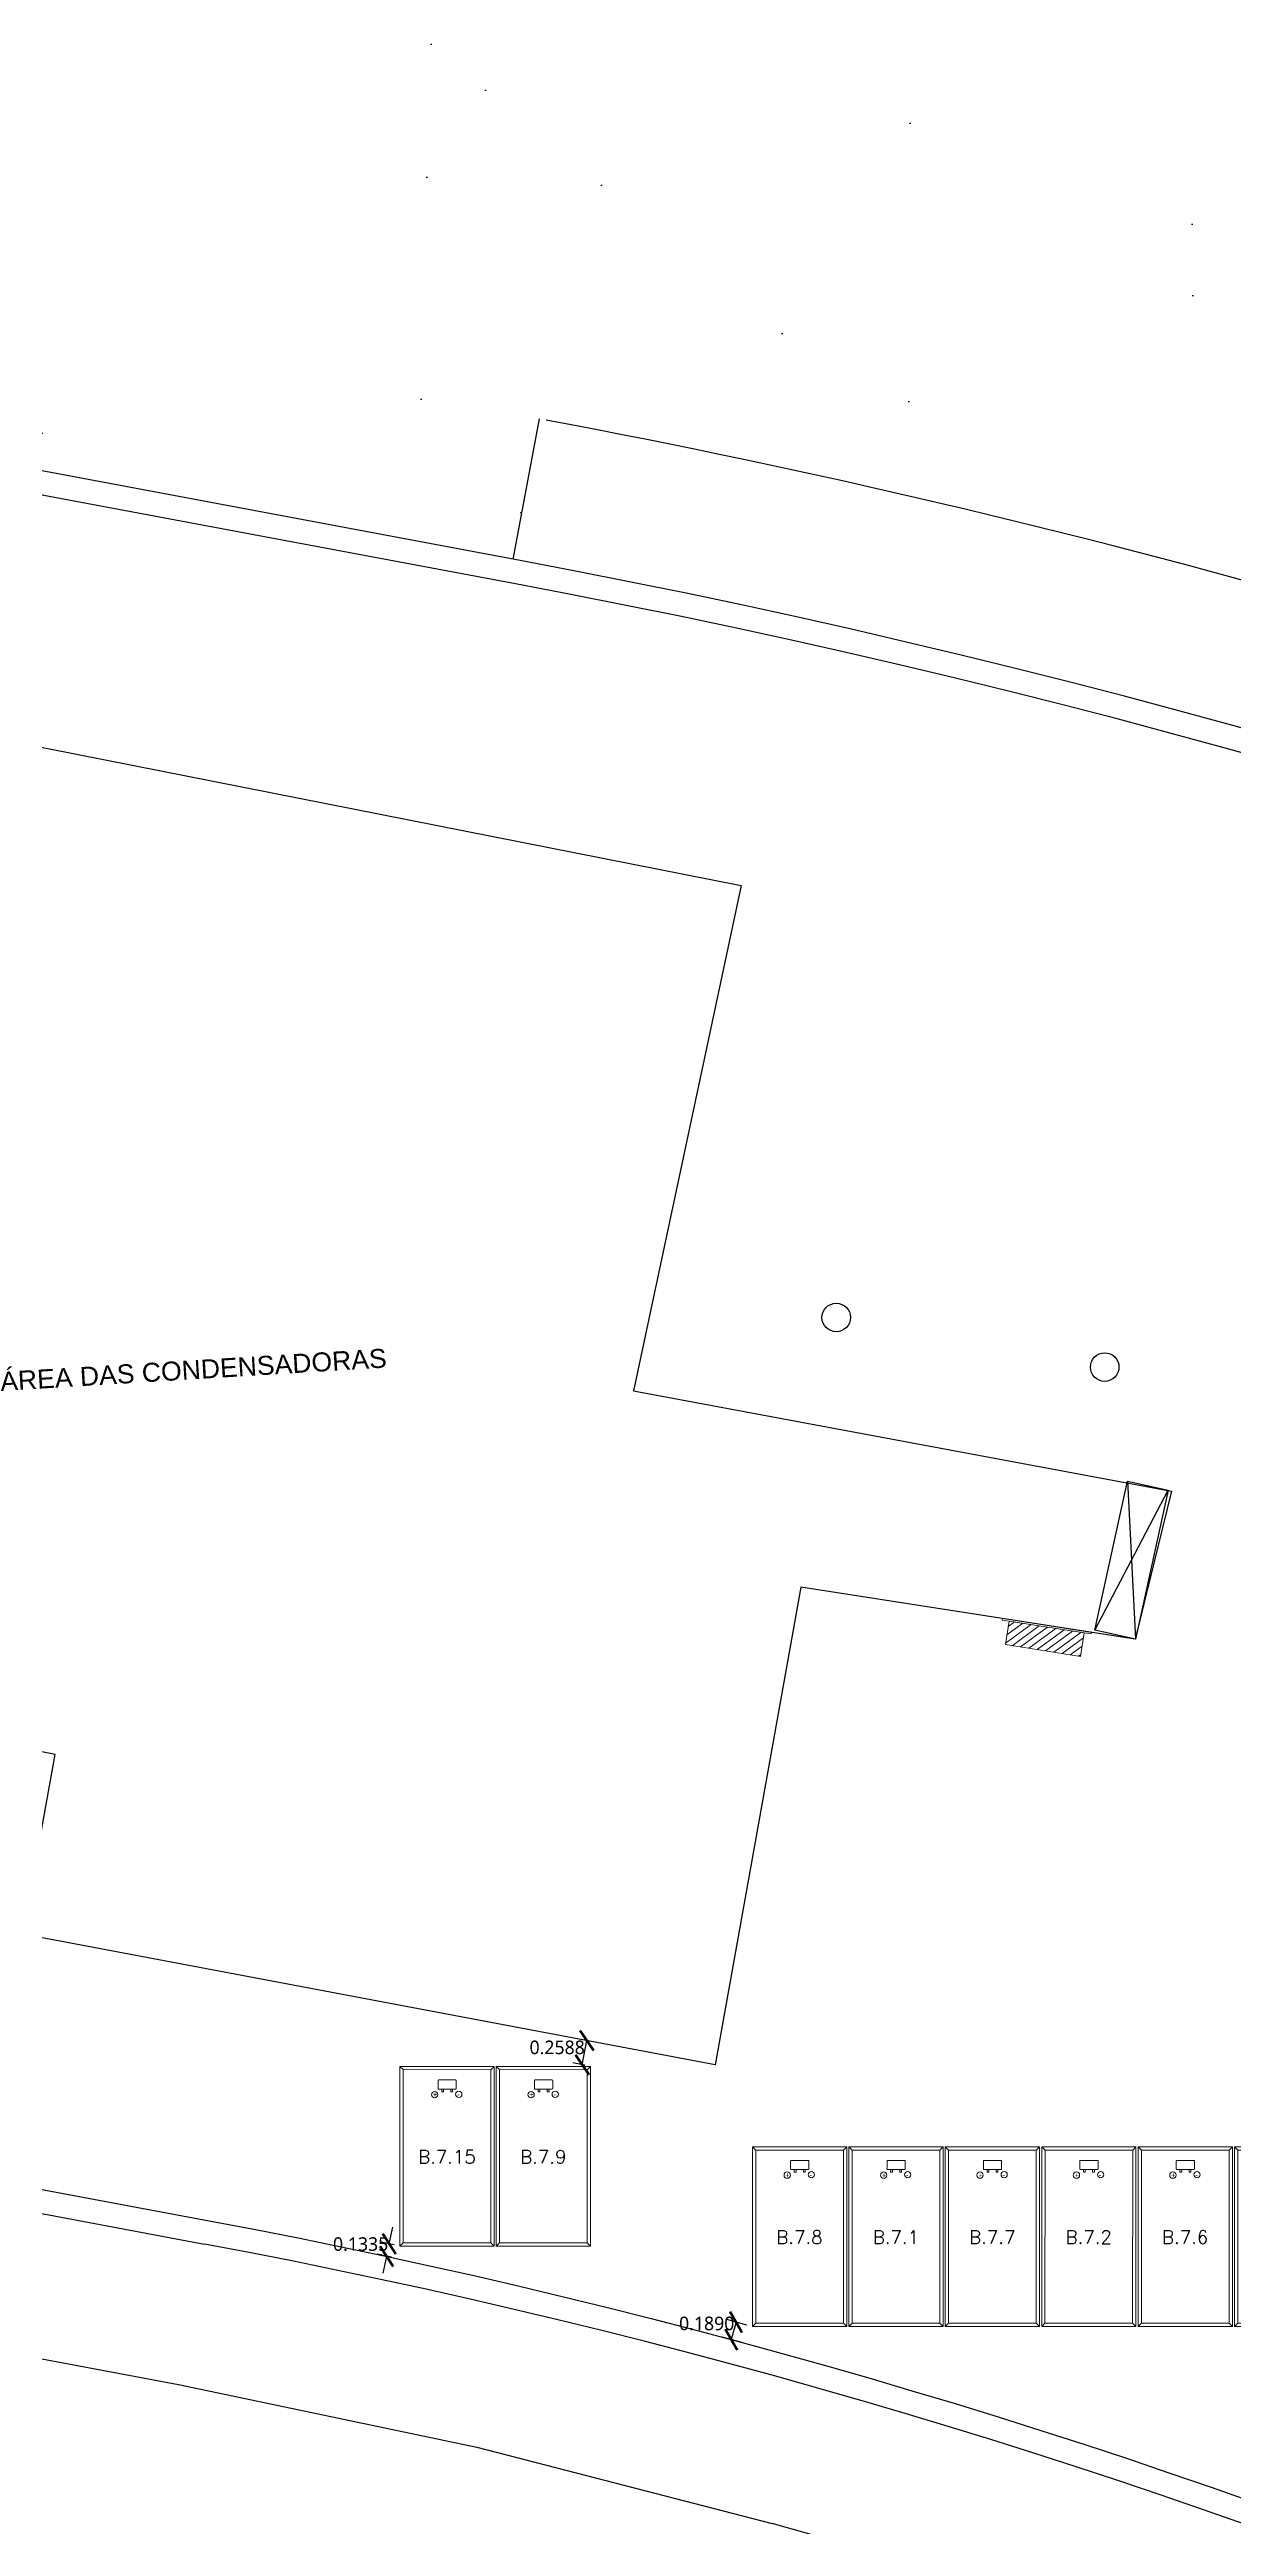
# Model space of a CAD drawing. Header units: metres. Extents: x 399 to 2240, y -1398 to 399.
# Drawn here: x 2026.79 to 2039.23, y -1181.66 to -1155.63 of the extents above; entities that cross this region are included whole.
import ezdxf

# ---------------------------------------------------------------- set-up
doc = ezdxf.new("R2010")
doc.units = ezdxf.units.M
doc.header["$MEASUREMENT"] = 0
doc.layers.get('0').update_dxf_attribs({"linetype": 'CONTINUOUS'})
doc.layers.get('Defpoints').update_dxf_attribs({"linetype": 'CONTINUOUS'})
for name, color, linetype in [('ARQUITETURA', 253, 'CONTINUOUS'), ('Cota', 10, 'CONTINUOUS'), ('MÓDULOS FV', 7, 'CONTINUOUS'), ('SHAFT', 6, 'CONTINUOUS')]:
    doc.layers.add(name, color=color, linetype=linetype)
for name, color, linetype, lineweight in [('MOD_ALOCADOS_A', 5, 'CONTINUOUS', 9), ('MODULOS_PV', 2, 'CONTINUOUS', 9), ('String Box', 3, 'CONTINUOUS', 9)]:
    doc.layers.add(name, color=color, linetype=linetype, lineweight=lineweight)
doc.styles.add('ENGECAD', font='arial.ttf')
doc.styles.add('R120-500', font='romans.shx', dxfattribs={"height": 1.5})
doc.styles.add('Verdana', font='ebrima.ttf', dxfattribs={"height": 0.142547})
doc.dimstyles.get("Standard").update_dxf_attribs({"dimtxt": 0.18, "dimasz": 0.18, "dimexe": 0.18, "dimexo": 0.0625, "dimgap": 0.09, "dimtad": 0, "dimtih": 1, "dimtoh": 1, "dimdec": 4, "dimzin": 0, "dimdsep": 46, "dimtxsty": 'Standard', "dimcen": 0.09, "dimadec": 0, "dimazin": 0, "dimtfac": 1, "dimtdec": 4, "dimtofl": 0, "dimtmove": 0, "dimatfit": 3, "dimfxl": 1, "dimtolj": 1, "dimtzin": 0, "dimarcsym": 0})
pattern_1 = [(350.62296, (1466.5355, -762.2295), (4.08992, 4.08927), [0, -4.56, 0, -5.1, 0, -4.875]), (320.623, (1466.5355, -762.2295), (9.808834, 1.91215), [0, -2.46, 0, -4.11, 0, -1.575]), (280.62296, (1464.013, -759.536), (6.39856, -6.807323), [0, -1.5, 0, -5.4, 0, -7.05]), (270.623, (1464.013, -759.536), (8.08648, -4.78256), [0, -0.75, 0, -3.54, 0, -4.05])]

# ---------------------------------------------------------------- blocks, each defined once
blk = doc.blocks.new('modulo')
at = {"layer": 'MODULOS_PV', "color": 8}
for p, q in [((-0.751, 2.014), (-0.753, 2.063)), ((-1.381, 1.342), (-1.43, 1.34)), ((0.577, 0.769), (0.626, 0.771)), ((-0.053, 0.097), (-0.051, 0.048))]:
    blk.add_line(p, q, dxfattribs=at)
for points in [[(-1.43, 1.34), (-0.753, 2.063), (0.626, 0.771), (-0.051, 0.048)], [(-1.381, 1.342), (-0.751, 2.014), (0.577, 0.769), (-0.053, 0.097)]]:
    blk.add_lwpolyline(points, close=True, dxfattribs=at)
for points in [[(-0.878, 1.581), (-0.857, 1.562), (-0.87, 1.548), (-0.891, 1.567)], [(-0.956, 1.498), (-0.935, 1.478), (-0.922, 1.492), (-0.943, 1.512)]]:
    blk.add_lwpolyline(points, dxfattribs=at)
blk.add_circle((-0.793, 1.591), 0.0332, dxfattribs=at)
at = {"layer": 'MODULOS_PV', "color": 1}
blk.add_circle((-0.963, 1.403), 0.0332, dxfattribs=at)
at = {"layer": 'MODULOS_PV', "color": 8}
blk.add_open_spline([(-0.986, 1.473), (-1.006, 1.493), (-1.027, 1.512), (-1.048, 1.532), (-1.048, 1.532), (-1.049, 1.534), (-1.049, 1.536), (-1.048, 1.538), (-1.048, 1.539), (-1.007, 1.583), (-0.966, 1.627), (-0.925, 1.67), (-0.924, 1.671), (-0.922, 1.672), (-0.919, 1.672), (-0.918, 1.671), (-0.917, 1.671), (-0.897, 1.652), (-0.876, 1.632), (-0.855, 1.613), (-0.855, 1.612), (-0.854, 1.611), (-0.854, 1.608), (-0.855, 1.606), (-0.855, 1.605), (-0.896, 1.561), (-0.937, 1.518), (-0.978, 1.474), (-0.979, 1.473), (-0.981, 1.472), (-0.984, 1.472), (-0.985, 1.473), (-0.986, 1.473)], degree=3, knots=[0, 0, 0, 0, 1, 1, 1, 1.002534, 1.003925, 1.008052, 1.008052, 1.008052, 2.008052, 2.008052, 2.008052, 2.012179, 2.01357, 2.016104, 2.016104, 2.016104, 3.016104, 3.016104, 3.016104, 3.018638, 3.02003, 3.024156, 3.024156, 3.024156, 4.024156, 4.024156, 4.024156, 4.028283, 4.029675, 4.032208, 4.032208, 4.032208, 4.032208], dxfattribs=at)
at = {"layer": 'MODULOS_PV', "color": 8, "insert": (-0.827, 1.597), "char_height": 0.0572, "width": 0.10748, "attachment_point": 1, "rotation": 46.8722}
blk.add_mtext('-', dxfattribs=at)
at = {"layer": 'MODULOS_PV', "color": 1, "insert": (-0.997, 1.409), "char_height": 0.0572, "width": 0.10748, "attachment_point": 1, "rotation": 46.8722}
blk.add_mtext('+', dxfattribs=at)
blk = doc.blocks.new('_ArchTick')
at = {"color": 0, "linetype": 'ByBlock', "const_width": 0.15}
blk.add_lwpolyline([(-0.5, -0.5), (0.5, 0.5)], dxfattribs=at)
blk = doc.blocks.new('*D1018')
at = {"layer": 'Cota', "color": 0, "lineweight": -2, "transparency": 16777216}
for p, q in [((2032.46, -1176.563), (2032.335, -1176.54)), ((2032.412, -1176.818), (2032.287, -1176.794)), ((2032.386, -1176.813), (2032.434, -1176.558))]:
    blk.add_line(p, q, dxfattribs=at)
at = {"layer": 'Defpoints', "color": 0, "transparency": 16777216}
for p in [(2032.434, -1176.558), (2032.521, -1176.575), (2032.473, -1176.829)]:
    blk.add_point(p, dxfattribs=at)
at = {"layer": 'Cota', "color": 0, "lineweight": -2, "transparency": 16777216, "xscale": 0.18, "yscale": 0.18, "zscale": 0.18}
for p, rotation in [((2032.434, -1176.558), 79.32492379960662), ((2032.386, -1176.813), 259.3249237996066)]:
    blk.add_blockref('_ArchTick', p, dxfattribs=dict(at, rotation=rotation))
at = {"layer": 'Cota', "color": 0, "transparency": 16777216, "insert": (2032.122, -1176.631), "char_height": 0.1425, "attachment_point": 5, "style": 'Verdana'}
blk.add_mtext('\\A1;0.2588', dxfattribs=at)
blk = doc.blocks.new('*D1019')
at = {"layer": 'Cota', "color": 0, "lineweight": -2, "transparency": 16777216}
for p, q in [((2030.358, -1178.695), (2030.396, -1178.519)), ((2030.38, -1178.836), (2030.232, -1178.804)), ((2030.408, -1178.706), (2030.26, -1178.674)), ((2030.33, -1178.826), (2030.292, -1179.001))]:
    blk.add_line(p, q, dxfattribs=at)
at = {"layer": 'Defpoints', "color": 0, "transparency": 16777216}
for p in [(2030.33, -1178.826), (2030.441, -1178.85), (2030.469, -1178.719)]:
    blk.add_point(p, dxfattribs=at)
at = {"layer": 'Cota', "color": 0, "lineweight": -2, "transparency": 16777216, "xscale": 0.18, "yscale": 0.18, "zscale": 0.18}
for p, rotation in [((2030.358, -1178.695), 257.8048922110529), ((2030.33, -1178.826), 77.80489221105292)]:
    blk.add_blockref('_ArchTick', p, dxfattribs=dict(at, rotation=rotation))
at = {"layer": 'Cota', "color": 0, "transparency": 16777216, "insert": (2030.057, -1178.698), "char_height": 0.1425, "attachment_point": 5, "style": 'Verdana'}
blk.add_mtext('\\A1;0.1335', dxfattribs=at)
blk = doc.blocks.new('*D1020')
at = {"layer": 'Cota', "color": 0, "lineweight": -2, "transparency": 16777216}
for p, q in [((2034.113, -1179.548), (2033.904, -1179.491)), ((2034.001, -1179.517), (2033.951, -1179.7)), ((2034.064, -1179.73), (2033.855, -1179.674))]:
    blk.add_line(p, q, dxfattribs=at)
at = {"layer": 'Defpoints', "color": 0, "transparency": 16777216}
for p in [(2034.173, -1179.564), (2033.951, -1179.7), (2034.124, -1179.747)]:
    blk.add_point(p, dxfattribs=at)
at = {"layer": 'Cota', "color": 0, "lineweight": -2, "transparency": 16777216, "xscale": 0.18, "yscale": 0.18, "zscale": 0.18}
for p, rotation in [((2034.001, -1179.517), 74.81938930695394), ((2033.951, -1179.7), 254.819389306954)]:
    blk.add_blockref('_ArchTick', p, dxfattribs=dict(at, rotation=rotation))
at = {"layer": 'Cota', "color": 0, "transparency": 16777216, "insert": (2033.693, -1179.532), "char_height": 0.1425, "attachment_point": 5, "style": 'Verdana'}
blk.add_mtext('\\A1;0.1890', dxfattribs=at)

msp = doc.modelspace()

# ---------------------------------------------------------------- hatches: boundary and pattern name
at = {"layer": 'ARQUITETURA'}
h = msp.add_hatch(dxfattribs=at)
h.set_pattern_fill('AR-SAND', color=116, scale=3, angle=-46.87704, style=0)
h.set_pattern_definition(pattern_1)
edge = h.paths.add_edge_path()
edge.add_line((2048.41, -1161.91177), (2047.65012, -1163.91869))
edge.add_arc((2015.07334, -1249.95794), 92, 69.2619805, 79.4399463)
edge.add_line((2031.93381, -1159.51611), (2031.65771, -1160.99045))
edge.add_line((2031.65771, -1160.99045), (2009.51752, -1156.84446))
edge.add_line((2009.51752, -1156.84446), (2011.28916, -1147.38364))
edge.add_line((2011.28916, -1147.38364), (2033.26483, -1151.49876))
edge.add_line((2033.26483, -1151.49876), (2037.10785, -1132.5655))
edge.add_line((2037.10785, -1132.5655), (2028.35243, -1123.31469))
edge.add_line((2028.35243, -1123.31469), (2021.93458, -1122.01186))
edge.add_line((2021.93458, -1122.01186), (2022.41894, -1119.62587))
edge.add_arc((2025.45697, -1120.24259), 3.1, 43.122944, 168.524803, ccw=False)
edge.add_line((2027.71963, -1118.12354), (2040.23113, -1131.48169))
edge.add_arc((2039.06335, -1132.57546), 1.60001, -10.313402, 43.125526, ccw=False)
edge.add_line((2040.63751, -1132.86191), (2037.90754, -1147.41945))
edge.add_arc((2043.36451, -1148.4428), 5.5521, 169.3787, 228.403359)
edge.add_line((2039.67857, -1152.59486), (2048.41, -1161.91177))
h = msp.add_hatch(dxfattribs=at)
h.set_pattern_fill('AR-SAND', color=116, scale=3, angle=-46.87704, style=0)
h.set_pattern_definition(pattern_1)
h.paths.add_polyline_path([(2034.00273, -1199.57802), (2030.03378, -1197.82396), (2030.75602, -1195.28503), (2030.52506, -1195.18322), (2031.07754, -1193.24107), (2028.95274, -1192.30444), (2031.82755, -1182.19854), (2034.29174, -1182.85583), (2034.62007, -1181.70162, 0.00088028), (2034.37961, -1181.63322), (2031.27737, -1180.83176), (2028.14212, -1180.17108), (2017.0352, -1178.09111), (2010.57236, -1176.88084), (2018.53479, -1211.03533), (2028.13113, -1212.91039)])
at = {"layer": 'String Box'}
h = msp.add_hatch(dxfattribs=at)
h.set_pattern_fill('ANSI31', color=256, scale=0.5, angle=351.131336)
h.set_pattern_definition([(36.131336, (2364.90694, -885.9768), (-0.036852386, 0.05047922), [])])
h.paths.add_polyline_path([(2036.87004, -1172.15053), (2036.8315, -1172.39754), (2037.62193, -1172.52088), (2037.66048, -1172.27387)])

# ---------------------------------------------------------------- linework, layer by layer
at = {"layer": 'ARQUITETURA'}
for p, q in [((2031.73143, -1161.00426), (2009.51758, -1156.84434)), ((2031.68542, -1161.24999), (2009.71726, -1157.13607)), ((2031.93381, -1159.51611), (2031.65771, -1160.99045)), ((2006.20437, -1174.53678), (2028.41822, -1178.6967)), ((2005.92593, -1176.01071), (2028.14212, -1180.17108)), ((2028.14212, -1180.17108), (2031.27737, -1180.83176)), ((2031.27737, -1180.83176), (2034.37961, -1181.63322))]:
    msp.add_line(p, q, dxfattribs=at)
msp.add_lwpolyline([(2026.8479, -1173.55167), (2021.94322, -1172.57015), (2023.57745, -1162.35002), (2034.05551, -1164.41904), (2032.9228, -1169.72961), (2038.57722, -1170.78376), (2038.19564, -1172.3408), (2034.68286, -1171.79269), (2033.78022, -1176.81217), (2026.50811, -1175.44137)], close=True, dxfattribs=at)
msp.add_lwpolyline([(2006.49618, -1174.33708), (2028.46424, -1178.45098, -0.21006605), (2076.80942, -1211.47135)], format="xyb", dxfattribs=at)
at = {"layer": 'ARQUITETURA', "color": 6}
for centre in [(2035.05419, -1168.95947), (2037.87446, -1169.48061)]:
    msp.add_circle(centre, 0.15, dxfattribs=at)
at = {"layer": 'ARQUITETURA'}
for radius, start, end in [(92, 68.8479909, 79.3932378), (90.5, 31.9396267, 79.3932378), (90.25, 31.9396267, 79.3932378), (72.5, 31.9396267, 79.3932378), (71, 31.9396267, 74.2214872)]:
    msp.add_arc((2015.07334, -1249.95794), radius, start, end, dxfattribs=at)
at = {"layer": 'SHAFT'}
for p, q in [((2037.76944, -1172.2467), (2038.54284, -1170.77573)), ((2038.11507, -1170.68128), (2038.19721, -1172.34115))]:
    msp.add_line(p, q, dxfattribs=at)
msp.add_lwpolyline([(2037.76944, -1172.2467), (2038.11507, -1170.68128), (2038.54284, -1170.77573), (2038.19721, -1172.34115)], close=True, dxfattribs=at)
at = {"layer": 'String Box'}
for points in [[(2036.79929, -1172.12331), (2037.73616, -1172.26949), (2037.7337, -1172.28529), (2036.79682, -1172.13911)], [(2036.87004, -1172.15053), (2037.66048, -1172.27387), (2037.62193, -1172.52088), (2036.8315, -1172.39754)]]:
    msp.add_lwpolyline(points, close=True, dxfattribs=at)

# ---------------------------------------------------------------- block references
at = {"layer": 'MÓDULOS FV', "rotation": 313.12783086684}
for p in [(2030.46934, -1178.78917), (2031.48234, -1178.78917), (2034.17334, -1179.63411), (2035.18634, -1179.63411), (2036.19934, -1179.63411), (2037.21234, -1179.63411), (2038.22534, -1179.63411), (2039.23834, -1179.63411)]:
    msp.add_blockref('modulo', p, dxfattribs=at)

# ---------------------------------------------------------------- texts
at = {"layer": 'ARQUITETURA', "style": 'ENGECAD'}
msp.add_text('ÁREA DAS CONDENSADORAS', height=0.2, rotation=3.491624, dxfattribs=at).set_placement((2026.27631, -1169.73225))
at = {"layer": 'MOD_ALOCADOS_A', "color": 5, "char_height": 0.14, "attachment_point": 5, "style": 'R120-500'}
for s, insert in [('B.7.15', (2030.96376, -1177.77892)), ('B.7.9', (2031.97676, -1177.77892)), ('B.7.8', (2034.66776, -1178.62387)), ('B.7.1', (2035.68076, -1178.62387)), ('B.7.7', (2036.69376, -1178.62387)), ('B.7.2', (2037.70676, -1178.62386)), ('B.7.6', (2038.71976, -1178.62387))]:
    msp.add_mtext_dynamic_manual_height_columns(s, width=0.992, gutter_width=7.5, heights=[0], dxfattribs=dict(at, insert=insert))

# ---------------------------------------------------------------- dimensions: what is measured, and where the dimension line sits
at = {"layer": 'Cota', "color": 1}
for p1, p2, distance, picture, middle in [((2032.47334, -1176.82917), (2032.52128, -1176.57486), 0.08914, '*D1018', (2032.12235, -1176.63133)), ((2030.46934, -1178.71917), (2030.44115, -1178.84962), -0.11408, '*D1019', (2030.05714, -1178.69836)), ((2034.17334, -1179.56411), (2034.12384, -1179.74654), -0.17876, '*D1020', (2033.69309, -1179.53174))]:
    dim = msp.add_aligned_dim(p1=p1, p2=p2, distance=distance, dimstyle='Standard', override={"dimtxt": 0.142547, "dimexe": 0.1, "dimtxsty": 'Verdana', "dimblk": 'ArchTick', "dimadec": 3, "dimtmove": 2}, dxfattribs=at)
    dim.commit()
    dim.dimension.update_dxf_attribs({"geometry": picture, "text_midpoint": middle})

doc.saveas('drawing.dxf')
